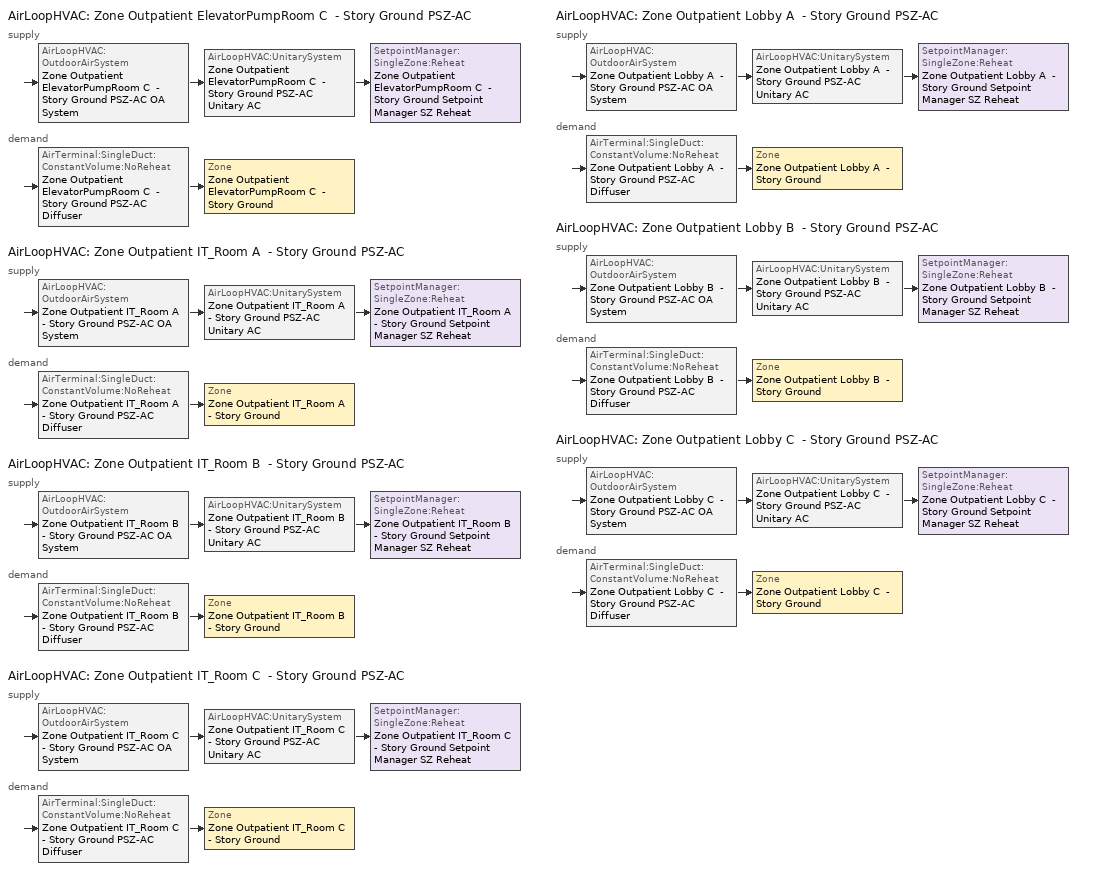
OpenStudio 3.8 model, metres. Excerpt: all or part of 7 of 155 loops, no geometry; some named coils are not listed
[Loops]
AirLoopHVAC 'Zone Outpatient ElevatorPumpRoom C  - Story Ground PSZ-AC'
 supply: AirLoopHVAC:OutdoorAirSystem 'Zone Outpatient ElevatorPumpRoom C  - Story Ground PSZ-AC OA System' > AirLoopHVAC:UnitarySystem 'Zone Outpatient ElevatorPumpRoom C  - Story Ground PSZ-AC Unitary AC' > SetpointManager:SingleZone:Reheat 'Zone Outpatient ElevatorPumpRoom C  - Story Ground Setpoint Manager SZ Reheat'
 demand: AirTerminal:SingleDuct:ConstantVolume:NoReheat 'Zone Outpatient ElevatorPumpRoom C  - Story Ground PSZ-AC Diffuser' > Zone 'Zone Outpatient ElevatorPumpRoom C  - Story Ground'
AirLoopHVAC 'Zone Outpatient IT_Room A  - Story Ground PSZ-AC'
 supply: AirLoopHVAC:OutdoorAirSystem 'Zone Outpatient IT_Room A  - Story Ground PSZ-AC OA System' > AirLoopHVAC:UnitarySystem 'Zone Outpatient IT_Room A  - Story Ground PSZ-AC Unitary AC' > SetpointManager:SingleZone:Reheat 'Zone Outpatient IT_Room A  - Story Ground Setpoint Manager SZ Reheat'
 demand: AirTerminal:SingleDuct:ConstantVolume:NoReheat 'Zone Outpatient IT_Room A  - Story Ground PSZ-AC Diffuser' > Zone 'Zone Outpatient IT_Room A  - Story Ground'
AirLoopHVAC 'Zone Outpatient IT_Room B  - Story Ground PSZ-AC'
 supply: AirLoopHVAC:OutdoorAirSystem 'Zone Outpatient IT_Room B  - Story Ground PSZ-AC OA System' > AirLoopHVAC:UnitarySystem 'Zone Outpatient IT_Room B  - Story Ground PSZ-AC Unitary AC' > SetpointManager:SingleZone:Reheat 'Zone Outpatient IT_Room B  - Story Ground Setpoint Manager SZ Reheat'
 demand: AirTerminal:SingleDuct:ConstantVolume:NoReheat 'Zone Outpatient IT_Room B  - Story Ground PSZ-AC Diffuser' > Zone 'Zone Outpatient IT_Room B  - Story Ground'
AirLoopHVAC 'Zone Outpatient IT_Room C  - Story Ground PSZ-AC'
 supply: AirLoopHVAC:OutdoorAirSystem 'Zone Outpatient IT_Room C  - Story Ground PSZ-AC OA System' > AirLoopHVAC:UnitarySystem 'Zone Outpatient IT_Room C  - Story Ground PSZ-AC Unitary AC' > SetpointManager:SingleZone:Reheat 'Zone Outpatient IT_Room C  - Story Ground Setpoint Manager SZ Reheat'
 demand: AirTerminal:SingleDuct:ConstantVolume:NoReheat 'Zone Outpatient IT_Room C  - Story Ground PSZ-AC Diffuser' > Zone 'Zone Outpatient IT_Room C  - Story Ground'
AirLoopHVAC 'Zone Outpatient Lobby A  - Story Ground PSZ-AC'
 supply: AirLoopHVAC:OutdoorAirSystem 'Zone Outpatient Lobby A  - Story Ground PSZ-AC OA System' > AirLoopHVAC:UnitarySystem 'Zone Outpatient Lobby A  - Story Ground PSZ-AC Unitary AC' > SetpointManager:SingleZone:Reheat 'Zone Outpatient Lobby A  - Story Ground Setpoint Manager SZ Reheat'
 demand: AirTerminal:SingleDuct:ConstantVolume:NoReheat 'Zone Outpatient Lobby A  - Story Ground PSZ-AC Diffuser' > Zone 'Zone Outpatient Lobby A  - Story Ground'
AirLoopHVAC 'Zone Outpatient Lobby B  - Story Ground PSZ-AC'
 supply: AirLoopHVAC:OutdoorAirSystem 'Zone Outpatient Lobby B  - Story Ground PSZ-AC OA System' > AirLoopHVAC:UnitarySystem 'Zone Outpatient Lobby B  - Story Ground PSZ-AC Unitary AC' > SetpointManager:SingleZone:Reheat 'Zone Outpatient Lobby B  - Story Ground Setpoint Manager SZ Reheat'
 demand: AirTerminal:SingleDuct:ConstantVolume:NoReheat 'Zone Outpatient Lobby B  - Story Ground PSZ-AC Diffuser' > Zone 'Zone Outpatient Lobby B  - Story Ground'
AirLoopHVAC 'Zone Outpatient Lobby C  - Story Ground PSZ-AC'
 supply: AirLoopHVAC:OutdoorAirSystem 'Zone Outpatient Lobby C  - Story Ground PSZ-AC OA System' > AirLoopHVAC:UnitarySystem 'Zone Outpatient Lobby C  - Story Ground PSZ-AC Unitary AC' > SetpointManager:SingleZone:Reheat 'Zone Outpatient Lobby C  - Story Ground Setpoint Manager SZ Reheat'
 demand: AirTerminal:SingleDuct:ConstantVolume:NoReheat 'Zone Outpatient Lobby C  - Story Ground PSZ-AC Diffuser' > Zone 'Zone Outpatient Lobby C  - Story Ground'
[Sizing:Zone] Zone Cooling Design Supply Air Temperature Input Method=SupplyAirTemperature; Zone Cooling Design Supply Air Temperature {C}=12.7778; Zone Cooling Design Supply Air Temperature Difference {deltaC}=11.11; Zone Heating Design Supply Air Temperature Input Method=SupplyAirTemperature; Zone Heating Design Supply Air Temperature {C}=50; Zone Heating Design Supply Air Temperature Difference {deltaC}=11.11; Zone Cooling Design Supply Air Humidity Ratio {kg-H2O/kg-air}=0.0085; Zone Heating Design Supply Air Humidity Ratio {kg-H2O/kg-air}=0.008; Cooling Design Air Flow Method=DesignDay; Heating Design Air Flow Method=DesignDay; Account for Dedicated Outdoor Air System=No; Dedicated Outdoor Air System Control Strategy=NeutralSupplyAir; Dedicated Outdoor Air Low Setpoint Temperature for Design {C}=autosize; Dedicated Outdoor Air High Setpoint Temperature for Design {C}=autosize; Zone Load Sizing Method=Sensible Load Only No Latent Load; Zone Latent Cooling Design Supply Air Humidity Ratio Input Method=HumidityRatioDifference; Zone Cooling Design Supply Air Humidity Ratio Difference {kgWater/kgDryAir}=0.005; Zone Latent Heating Design Supply Air Humidity Ratio Input Method=HumidityRatioDifference; Zone Humidification Design Supply Air Humidity Ratio Difference {kgWater/kgDryAir}=0.005
Zone Outpatient Lobby A  - Story Ground; Zone Outpatient Lobby B  - Story Ground; Zone Outpatient Lobby C  - Story Ground; Zone Outpatient ElevatorPumpRoom C  - Story Ground; Zone Outpatient IT_Room A  - Story Ground; Zone Outpatient IT_Room B  - Story Ground; Zone Outpatient IT_Room C  - Story Ground
[Zone equipment]
Zone Outpatient Lobby A  - Story Ground: Zone Outpatient Lobby A  - Story Ground PSZ-AC Diffuser
Zone Outpatient Lobby B  - Story Ground: Zone Outpatient Lobby B  - Story Ground PSZ-AC Diffuser
Zone Outpatient Lobby C  - Story Ground: Zone Outpatient Lobby C  - Story Ground PSZ-AC Diffuser
Zone Outpatient ElevatorPumpRoom C  - Story Ground: Zone Outpatient ElevatorPumpRoom C  - Story Ground PSZ-AC Diffuser
Zone Outpatient IT_Room A  - Story Ground: Zone Outpatient IT_Room A  - Story Ground PSZ-AC Diffuser
Zone Outpatient IT_Room B  - Story Ground: Zone Outpatient IT_Room B  - Story Ground PSZ-AC Diffuser
Zone Outpatient IT_Room C  - Story Ground: Zone Outpatient IT_Room C  - Story Ground PSZ-AC Diffuser
[AirLoopHVAC] Design Return Air Flow Fraction of Supply Air Flow=1
Name | Availability Schedule | Design Supply Air Flow Rate {m3/s}
Zone Outpatient ElevatorPumpRoom C  - Story Ground PSZ-AC | Zone Outpatient ElevatorPumpRoom C  - Story Ground PSZ-AC Occ Sch | 0.00836044
Zone Outpatient IT_Room A  - Story Ground PSZ-AC | Zone Outpatient IT_Room A  - Story Ground PSZ-AC Occ Sch | 0.0133927
Zone Outpatient IT_Room B  - Story Ground PSZ-AC | Zone Outpatient IT_Room B  - Story Ground PSZ-AC Occ Sch | 0.0124117
Zone Outpatient IT_Room C  - Story Ground PSZ-AC | Zone Outpatient IT_Room C  - Story Ground PSZ-AC Occ Sch | 0.0133927
Zone Outpatient Lobby A  - Story Ground PSZ-AC | Zone Outpatient Lobby A  - Story Ground PSZ-AC Occ Sch | 0.119793
Zone Outpatient Lobby B  - Story Ground PSZ-AC | Zone Outpatient Lobby B  - Story Ground PSZ-AC Occ Sch | 0.116674
Zone Outpatient Lobby C  - Story Ground PSZ-AC | Zone Outpatient Lobby C  - Story Ground PSZ-AC Occ Sch | 0.118487
[Sizing:System] Type of Load to Size On=Sensible; Central Heating Maximum System Air Flow Ratio=1; Preheat Design Temperature {C}=7.22222; Preheat Design Humidity Ratio {kg-H2O/kg-Air}=0.008; Precool Design Temperature {C}=12.7778; Precool Design Humidity Ratio {kg-H2O/kg-Air}=0.008; Central Cooling Design Supply Air Temperature {C}=12.7778; Central Heating Design Supply Air Temperature {C}=50; Sizing Option=Coincident; 100% Outdoor Air in Cooling=No; 100% Outdoor Air in Heating=No; Central Cooling Design Supply Air Humidity Ratio {kg-H2O/kg-Air}=0.0085; Central Heating Design Supply Air Humidity Ratio {kg-H2O/kg-Air}=0.008; Cooling Design Air Flow Method=DesignDay; Heating Design Air Flow Method=DesignDay; System Outdoor Air Method=ZoneSum; Zone Maximum Outdoor Air Fraction=1; Cooling Supply Air Flow Rate Per Floor Area {m3/s-m2}=0.00996765; Cooling Fraction of Autosized Cooling Supply Air Flow Rate=1; Cooling Supply Air Flow Rate Per Unit Cooling Capacity {m3/s-W}=3.94755e-05; Heating Supply Air Flow Rate Per Floor Area {m3/s-m2}=0.00996765; Heating Fraction of Autosized Heating Supply Air Flow Rate=1; Heating Fraction of Autosized Cooling Supply Air Flow Rate=1; Heating Supply Air Flow Rate Per Unit Heating Capacity {m3/s-W}=3.15882e-05; Cooling Design Capacity Method=CoolingDesignCapacity; Cooling Design Capacity Per Floor Area {W/m2}=234.7; Fraction of Autosized Cooling Design Capacity=1; Heating Design Capacity Method=HeatingDesignCapacity; Heating Design Capacity Per Floor Area {W/m2}=157; Fraction of Autosized Heating Design Capacity=1; Central Cooling Capacity Control Method=OnOff; Occupant Diversity=1
Name | Design Outdoor Air Flow Rate {m3/s} | Cooling Design Capacity {W} | Heating Design Capacity {W}
Zone Outpatient ElevatorPumpRoom C  - Story Ground PSZ-AC | 0.00836044 | 94.8 | 0
Zone Outpatient IT_Room A  - Story Ground PSZ-AC; Zone Outpatient IT_Room C  - Story Ground PSZ-AC | 0.0133927 | 160.34 | 119.7
Zone Outpatient IT_Room B  - Story Ground PSZ-AC | 0.0124117 | 148.58 | 110.71
Zone Outpatient Lobby A  - Story Ground PSZ-AC | 0.119793 | 1886.36 | 2500.41
Zone Outpatient Lobby B  - Story Ground PSZ-AC | 0.116674 | 2169.7 | 3868.78
Zone Outpatient Lobby C  - Story Ground PSZ-AC | 0.118487 | 1764.35 | 2500.41
[SetpointManager:SingleZone:Reheat] Minimum Supply Air Temperature {C}=12.7778; Maximum Supply Air Temperature {C}=50
Name | Control Zone | Setpoint Node or NodeList
Zone Outpatient ElevatorPumpRoom C  - Story Ground Setpoint Manager SZ Reheat | Zone Outpatient ElevatorPumpRoom C  - Story Ground | Zone Outpatient ElevatorPumpRoom C  - Story Ground PSZ-AC Supply Outlet Node
Zone Outpatient IT_Room A  - Story Ground Setpoint Manager SZ Reheat | Zone Outpatient IT_Room A  - Story Ground | Zone Outpatient IT_Room A  - Story Ground PSZ-AC Supply Outlet Node
Zone Outpatient IT_Room B  - Story Ground Setpoint Manager SZ Reheat | Zone Outpatient IT_Room B  - Story Ground | Zone Outpatient IT_Room B  - Story Ground PSZ-AC Supply Outlet Node
Zone Outpatient IT_Room C  - Story Ground Setpoint Manager SZ Reheat | Zone Outpatient IT_Room C  - Story Ground | Zone Outpatient IT_Room C  - Story Ground PSZ-AC Supply Outlet Node
Zone Outpatient Lobby A  - Story Ground Setpoint Manager SZ Reheat | Zone Outpatient Lobby A  - Story Ground | Zone Outpatient Lobby A  - Story Ground PSZ-AC Supply Outlet Node
Zone Outpatient Lobby B  - Story Ground Setpoint Manager SZ Reheat | Zone Outpatient Lobby B  - Story Ground | Zone Outpatient Lobby B  - Story Ground PSZ-AC Supply Outlet Node
Zone Outpatient Lobby C  - Story Ground Setpoint Manager SZ Reheat | Zone Outpatient Lobby C  - Story Ground | Zone Outpatient Lobby C  - Story Ground PSZ-AC Supply Outlet Node
[Coil:Heating:Electric] Availability Schedule=Always On Discrete; Efficiency=1
Name | Nominal Capacity {W}
Zone Outpatient ElevatorPumpRoom C  - Story Ground PSZ-AC Electric Backup Htg Coil | 503.061
Zone Outpatient IT_Room A  - Story Ground PSZ-AC Electric Backup Htg Coil; Zone Outpatient IT_Room C  - Story Ground PSZ-AC Electric Backup Htg Coil | 825.812
Zone Outpatient IT_Room B  - Story Ground PSZ-AC Electric Backup Htg Coil | 765.283
Zone Outpatient Lobby A  - Story Ground PSZ-AC Electric Backup Htg Coil | 5749.49
Zone Outpatient Lobby B  - Story Ground PSZ-AC Electric Backup Htg Coil | 7665.26
Zone Outpatient Lobby C  - Story Ground PSZ-AC Electric Backup Htg Coil | 5699.63
[Coil:Cooling:DX:SingleSpeed] Availability Schedule=Always On Discrete; Rated COP {W/W}=3.14722; Rated Evaporator Fan Power Per Volume Flow Rate 2017 {W/(m3/s)}=773.3; Rated Evaporator Fan Power Per Volume Flow Rate 2023 {W/(m3/s)}=934.4; Total Cooling Capacity Function of Temperature Curve=DOE Ref DX Clg Coil Cool-Cap-fT; Total Cooling Capacity Function of Flow Fraction Curve=DOE Ref DX Clg Coil Cool-CAP-fFlow; Energy Input Ratio Function of Temperature Curve=DOE Ref DX Clg Coil Cool-EIR-fT; Energy Input Ratio Function of Flow Fraction Curve=DOE Ref DX Clg Coil Cool-EIR-fFlow; Part Load Fraction Correlation Curve=DOE Ref DX Clg Coil Cool-PLF-fPLR; Minimum Outdoor Dry-Bulb Temperature for Compressor Operation {C}=-25; Nominal Time for Condensate Removal to Begin {s}=0; Ratio of Initial Moisture Evaporation Rate and Steady State Latent Capacity=0; Maximum Cycling Rate {cycles/hr}=0; Latent Capacity Time Constant {s}=0; Condenser Type=AirCooled; Evaporative Condenser Effectiveness=0.9; Evaporative Condenser Air Flow Rate {m3/s}=autosize; Evaporative Condenser Pump Rated Power Consumption {W}=autosize; Crankcase Heater Capacity {W}=0; Maximum Outdoor Dry-Bulb Temperature for Crankcase Heater Operation {C}=10; Basin Heater Capacity {W/K}=0; Basin Heater Setpoint Temperature {C}=2
Name | Rated Total Cooling Capacity {W} | Rated Sensible Heat Ratio | Rated Air Flow Rate {m3/s}
Zone Outpatient ElevatorPumpRoom C  - Story Ground PSZ-AC 1spd DX AC Clg Coil 1kBtu/hr 9.7SEER | 138.395 | 0.800655 | 0.00836044
Zone Outpatient IT_Room A  - Story Ground PSZ-AC 1spd DX AC Clg Coil 1kBtu/hr 9.7SEER; Zone Outpatient IT_Room C  - Story Ground PSZ-AC 1spd DX AC Clg Coil 1kBtu/hr 9.7SEER | 221.697 | 0.800655 | 0.0133927
Zone Outpatient IT_Room B  - Story Ground PSZ-AC 1spd DX AC Clg Coil 1kBtu/hr 9.7SEER | 205.458 | 0.800655 | 0.0124117
Zone Outpatient Lobby A  - Story Ground PSZ-AC 1spd DX AC Clg Coil 9kBtu/hr 9.7SEER | 2929.06 | 0.705907 | 0.119793
Zone Outpatient Lobby B  - Story Ground PSZ-AC 1spd DX AC Clg Coil 10kBtu/hr 9.7SEER | 2897.3 | 0.701083 | 0.116674
Zone Outpatient Lobby C  - Story Ground PSZ-AC 1spd DX AC Clg Coil 9kBtu/hr 9.7SEER | 2827.2 | 0.714061 | 0.118487
[Fan:OnOff] Availability Schedule=Always On Discrete; Fan Total Efficiency=0.53625; Pressure Rise {Pa}=622.722; Motor Efficiency=0.825; Motor In Airstream Fraction=1
Name | Maximum Flow Rate {m3/s} | Fan Power Ratio Function of Speed Ratio Curve | Fan Efficiency Ratio Function of Speed Ratio Curve
Zone Outpatient ElevatorPumpRoom C  - Story Ground PSZ-AC Fan | 0.00836044 | Fan On Off Power Curve 26 | Fan On Off Efficiency Curve 26
Zone Outpatient IT_Room A  - Story Ground PSZ-AC Fan | 0.0133927 | Fan On Off Power Curve 27 | Fan On Off Efficiency Curve 27
Zone Outpatient IT_Room B  - Story Ground PSZ-AC Fan | 0.0124117 | Fan On Off Power Curve 28 | Fan On Off Efficiency Curve 28
Zone Outpatient IT_Room C  - Story Ground PSZ-AC Fan | 0.0133927 | Fan On Off Power Curve 29 | Fan On Off Efficiency Curve 29
Zone Outpatient Lobby A  - Story Ground PSZ-AC Fan | 0.119793 | Fan On Off Power Curve 30 | Fan On Off Efficiency Curve 30
Zone Outpatient Lobby B  - Story Ground PSZ-AC Fan | 0.116674 | Fan On Off Power Curve 31 | Fan On Off Efficiency Curve 31
Zone Outpatient Lobby C  - Story Ground PSZ-AC Fan | 0.118487 | Fan On Off Power Curve 32 | Fan On Off Efficiency Curve 32
[AirLoopHVAC:UnitarySystem] Control Type=Load; Dehumidification Control Type=None; Availability Schedule=Always On Discrete; Fan Placement=DrawThrough; DX Heating Coil Sizing Ratio=1; Use DOAS DX Cooling Coil=No; DOAS DX Cooling Coil Leaving Minimum Air Temperature {C}=2; Latent Load Control=SensibleOnlyLoadControl; Supply Air Flow Rate Method During Cooling Operation=SupplyAirFlowRate; Supply Air Flow Rate Method During Heating Operation=SupplyAirFlowRate; Supply Air Flow Rate Method When No Cooling or Heating is Required=None; No Load Supply Air Flow Rate Control Set To Low Speed=Yes; Maximum Supply Air Temperature {C}=50; Maximum Outdoor Dry-Bulb Temperature for Supplemental Heater Operation {C}=21; Ancilliary On-Cycle Electric Power {W}=0; Ancilliary Off-Cycle Electric Power {W}=0
Name | Controlling Zone or Thermostat Location | Supply Fan | Supply Air Fan Operating Mode Schedule | Heating Coil | Cooling Coil | Supplemental Heating Coil | Supply Air Flow Rate During Cooling Operation {m3/s} | Supply Air Flow Rate During Heating Operation {m3/s}
Zone Outpatient ElevatorPumpRoom C  - Story Ground PSZ-AC Unitary AC | Zone Outpatient ElevatorPumpRoom C  - Story Ground | Zone Outpatient ElevatorPumpRoom C  - Story Ground PSZ-AC Fan | Zone Outpatient ElevatorPumpRoom C  - Story Ground PSZ-AC_night_fancycle_schedule | Zone Outpatient ElevatorPumpRoom C  - Story Ground PSZ-AC Water Htg Coil | Zone Outpatient ElevatorPumpRoom C  - Story Ground PSZ-AC 1spd DX AC Clg Coil 1kBtu/hr 9.7SEER | Zone Outpatient ElevatorPumpRoom C  - Story Ground PSZ-AC Electric Backup Htg Coil | 0.00836044 | 0.00836044
Zone Outpatient IT_Room A  - Story Ground PSZ-AC Unitary AC | Zone Outpatient IT_Room A  - Story Ground | Zone Outpatient IT_Room A  - Story Ground PSZ-AC Fan | Zone Outpatient IT_Room A  - Story Ground PSZ-AC_night_fancycle_schedule | Zone Outpatient IT_Room A  - Story Ground PSZ-AC Water Htg Coil | Zone Outpatient IT_Room A  - Story Ground PSZ-AC 1spd DX AC Clg Coil 1kBtu/hr 9.7SEER | Zone Outpatient IT_Room A  - Story Ground PSZ-AC Electric Backup Htg Coil | 0.0133927 | 0.0133927
Zone Outpatient IT_Room B  - Story Ground PSZ-AC Unitary AC | Zone Outpatient IT_Room B  - Story Ground | Zone Outpatient IT_Room B  - Story Ground PSZ-AC Fan | Zone Outpatient IT_Room B  - Story Ground PSZ-AC_night_fancycle_schedule | Zone Outpatient IT_Room B  - Story Ground PSZ-AC Water Htg Coil | Zone Outpatient IT_Room B  - Story Ground PSZ-AC 1spd DX AC Clg Coil 1kBtu/hr 9.7SEER | Zone Outpatient IT_Room B  - Story Ground PSZ-AC Electric Backup Htg Coil | 0.0124117 | 0.0124117
Zone Outpatient IT_Room C  - Story Ground PSZ-AC Unitary AC | Zone Outpatient IT_Room C  - Story Ground | Zone Outpatient IT_Room C  - Story Ground PSZ-AC Fan | Zone Outpatient IT_Room C  - Story Ground PSZ-AC_night_fancycle_schedule | Zone Outpatient IT_Room C  - Story Ground PSZ-AC Water Htg Coil | Zone Outpatient IT_Room C  - Story Ground PSZ-AC 1spd DX AC Clg Coil 1kBtu/hr 9.7SEER | Zone Outpatient IT_Room C  - Story Ground PSZ-AC Electric Backup Htg Coil | 0.0133927 | 0.0133927
Zone Outpatient Lobby A  - Story Ground PSZ-AC Unitary AC | Zone Outpatient Lobby A  - Story Ground | Zone Outpatient Lobby A  - Story Ground PSZ-AC Fan | Zone Outpatient Lobby A  - Story Ground PSZ-AC_night_fancycle_schedule | Zone Outpatient Lobby A  - Story Ground PSZ-AC Water Htg Coil | Zone Outpatient Lobby A  - Story Ground PSZ-AC 1spd DX AC Clg Coil 9kBtu/hr 9.7SEER | Zone Outpatient Lobby A  - Story Ground PSZ-AC Electric Backup Htg Coil | 0.119793 | 0.119793
Zone Outpatient Lobby B  - Story Ground PSZ-AC Unitary AC | Zone Outpatient Lobby B  - Story Ground | Zone Outpatient Lobby B  - Story Ground PSZ-AC Fan | Zone Outpatient Lobby B  - Story Ground PSZ-AC_night_fancycle_schedule | Zone Outpatient Lobby B  - Story Ground PSZ-AC Water Htg Coil | Zone Outpatient Lobby B  - Story Ground PSZ-AC 1spd DX AC Clg Coil 10kBtu/hr 9.7SEER | Zone Outpatient Lobby B  - Story Ground PSZ-AC Electric Backup Htg Coil | 0.116674 | 0.116674
Zone Outpatient Lobby C  - Story Ground PSZ-AC Unitary AC | Zone Outpatient Lobby C  - Story Ground | Zone Outpatient Lobby C  - Story Ground PSZ-AC Fan | Zone Outpatient Lobby C  - Story Ground PSZ-AC_night_fancycle_schedule | Zone Outpatient Lobby C  - Story Ground PSZ-AC Water Htg Coil | Zone Outpatient Lobby C  - Story Ground PSZ-AC 1spd DX AC Clg Coil 9kBtu/hr 9.7SEER | Zone Outpatient Lobby C  - Story Ground PSZ-AC Electric Backup Htg Coil | 0.118487 | 0.118487
[Controller:OutdoorAir] Economizer Control Type=NoEconomizer; Economizer Control Action Type=ModulateFlow; Economizer Maximum Limit Dry-Bulb Temperature {C}=28; Economizer Maximum Limit Enthalpy {J/kg}=64000; Lockout Type=LockoutWithCompressor; Minimum Limit Type=FixedMinimum; High Humidity Control=No; Heat Recovery Bypass Control Type=BypassWhenWithinEconomizerLimits; Economizer Operation Staging=InterlockedWithMechanicalCooling
Name | Minimum Outdoor Air Flow Rate {m3/s} | Maximum Outdoor Air Flow Rate {m3/s} | Minimum Outdoor Air Schedule | Controller Mechanical Ventilation
Zone Outpatient ElevatorPumpRoom C  - Story Ground PSZ-AC OA System Controller | 0 | 0.00836044 | Zone Outpatient ElevatorPumpRoom C  - Story Ground PSZ-AC_night_novent_schedule | Controller Mechanical Ventilation 27
Zone Outpatient IT_Room A  - Story Ground PSZ-AC OA System Controller | 0.00165782 | 0.0133927 | Zone Outpatient IT_Room A  - Story Ground PSZ-AC_night_novent_schedule | Controller Mechanical Ventilation 28
Zone Outpatient IT_Room B  - Story Ground PSZ-AC OA System Controller | 0.00153322 | 0.0124117 | Zone Outpatient IT_Room B  - Story Ground PSZ-AC_night_novent_schedule | Controller Mechanical Ventilation 29
Zone Outpatient IT_Room C  - Story Ground PSZ-AC OA System Controller | 0.00165782 | 0.0133927 | Zone Outpatient IT_Room C  - Story Ground PSZ-AC_night_novent_schedule | Controller Mechanical Ventilation 30
Zone Outpatient Lobby A  - Story Ground PSZ-AC OA System Controller | 0.0346289 | 0.119793 | Zone Outpatient Lobby A  - Story Ground PSZ-AC_night_novent_schedule | Controller Mechanical Ventilation 31
Zone Outpatient Lobby B  - Story Ground PSZ-AC OA System Controller | 0.0535798 | 0.116674 | Zone Outpatient Lobby B  - Story Ground PSZ-AC_night_novent_schedule | Controller Mechanical Ventilation 32
Zone Outpatient Lobby C  - Story Ground PSZ-AC OA System Controller | 0.0346289 | 0.118487 | Zone Outpatient Lobby C  - Story Ground PSZ-AC_night_novent_schedule | Controller Mechanical Ventilation 33
[Controller:MechanicalVentilation] Availability Schedule=Always On Discrete
Controller Mechanical Ventilation 27; Controller Mechanical Ventilation 28; Controller Mechanical Ventilation 29; Controller Mechanical Ventilation 30; Controller Mechanical Ventilation 31; Controller Mechanical Ventilation 32; Controller Mechanical Ventilation 33
[AirLoopHVAC:OutdoorAirSystem]
Name | Controller
Zone Outpatient ElevatorPumpRoom C  - Story Ground PSZ-AC OA System | Zone Outpatient ElevatorPumpRoom C  - Story Ground PSZ-AC OA System Controller
Zone Outpatient IT_Room A  - Story Ground PSZ-AC OA System | Zone Outpatient IT_Room A  - Story Ground PSZ-AC OA System Controller
Zone Outpatient IT_Room B  - Story Ground PSZ-AC OA System | Zone Outpatient IT_Room B  - Story Ground PSZ-AC OA System Controller
Zone Outpatient IT_Room C  - Story Ground PSZ-AC OA System | Zone Outpatient IT_Room C  - Story Ground PSZ-AC OA System Controller
Zone Outpatient Lobby A  - Story Ground PSZ-AC OA System | Zone Outpatient Lobby A  - Story Ground PSZ-AC OA System Controller
Zone Outpatient Lobby B  - Story Ground PSZ-AC OA System | Zone Outpatient Lobby B  - Story Ground PSZ-AC OA System Controller
Zone Outpatient Lobby C  - Story Ground PSZ-AC OA System | Zone Outpatient Lobby C  - Story Ground PSZ-AC OA System Controller
[AirTerminal:SingleDuct:ConstantVolume:NoReheat] Availability Schedule=Always On Discrete
Name | Maximum Air Flow Rate {m3/s}
Zone Outpatient ElevatorPumpRoom C  - Story Ground PSZ-AC Diffuser | 0.00836044
Zone Outpatient IT_Room A  - Story Ground PSZ-AC Diffuser; Zone Outpatient IT_Room C  - Story Ground PSZ-AC Diffuser | 0.0133927
Zone Outpatient IT_Room B  - Story Ground PSZ-AC Diffuser | 0.0124117
Zone Outpatient Lobby A  - Story Ground PSZ-AC Diffuser | 0.119793
Zone Outpatient Lobby B  - Story Ground PSZ-AC Diffuser | 0.116674
Zone Outpatient Lobby C  - Story Ground PSZ-AC Diffuser | 0.118487
[Schedule:Ruleset]
Name | Default Day Schedule | Summer Design Day Schedule | Winter Design Day Schedule
Zone Outpatient ElevatorPumpRoom C  - Story Ground PSZ-AC Occ Sch | Zone Outpatient ElevatorPumpRoom C  - Story Ground PSZ-AC Occ Sch Default | Zone Outpatient ElevatorPumpRoom C  - Story Ground PSZ-AC Occ Sch Summer Design Day | Zone Outpatient ElevatorPumpRoom C  - Story Ground PSZ-AC Occ Sch Winter Design Day
Zone Outpatient IT_Room A  - Story Ground PSZ-AC Occ Sch | Zone Outpatient IT_Room A  - Story Ground PSZ-AC Occ Sch Default | Zone Outpatient IT_Room A  - Story Ground PSZ-AC Occ Sch Summer Design Day | Zone Outpatient IT_Room A  - Story Ground PSZ-AC Occ Sch Winter Design Day
Zone Outpatient IT_Room B  - Story Ground PSZ-AC Occ Sch | Zone Outpatient IT_Room B  - Story Ground PSZ-AC Occ Sch Default | Zone Outpatient IT_Room B  - Story Ground PSZ-AC Occ Sch Summer Design Day | Zone Outpatient IT_Room B  - Story Ground PSZ-AC Occ Sch Winter Design Day
Zone Outpatient IT_Room C  - Story Ground PSZ-AC Occ Sch | Zone Outpatient IT_Room C  - Story Ground PSZ-AC Occ Sch Default | Zone Outpatient IT_Room C  - Story Ground PSZ-AC Occ Sch Summer Design Day | Zone Outpatient IT_Room C  - Story Ground PSZ-AC Occ Sch Winter Design Day
Zone Outpatient Lobby A  - Story Ground PSZ-AC Occ Sch | Zone Outpatient Lobby A  - Story Ground PSZ-AC Occ Sch Default | Zone Outpatient Lobby A  - Story Ground PSZ-AC Occ Sch Summer Design Day | Zone Outpatient Lobby A  - Story Ground PSZ-AC Occ Sch Winter Design Day
Zone Outpatient Lobby B  - Story Ground PSZ-AC Occ Sch | Zone Outpatient Lobby B  - Story Ground PSZ-AC Occ Sch Default | Zone Outpatient Lobby B  - Story Ground PSZ-AC Occ Sch Summer Design Day | Zone Outpatient Lobby B  - Story Ground PSZ-AC Occ Sch Winter Design Day
Zone Outpatient Lobby C  - Story Ground PSZ-AC Occ Sch | Zone Outpatient Lobby C  - Story Ground PSZ-AC Occ Sch Default | Zone Outpatient Lobby C  - Story Ground PSZ-AC Occ Sch Summer Design Day | Zone Outpatient Lobby C  - Story Ground PSZ-AC Occ Sch Winter Design Day
Zone Outpatient ElevatorPumpRoom C  - Story Ground PSZ-AC_night_novent_schedule | Zone Outpatient ElevatorPumpRoom C  - Story Ground PSZ-AC Occ Sch Default 2 | Zone Outpatient ElevatorPumpRoom C  - Story Ground PSZ-AC Occ Sch Summer Design Day 2 | Zone Outpatient ElevatorPumpRoom C  - Story Ground PSZ-AC Occ Sch Winter Design Day 2
Zone Outpatient ElevatorPumpRoom C  - Story Ground PSZ-AC_night_fancycle_schedule | Zone Outpatient ElevatorPumpRoom C  - Story Ground PSZ-AC Occ Sch Default 3 | Zone Outpatient ElevatorPumpRoom C  - Story Ground PSZ-AC Occ Sch Summer Design Day 3 | Zone Outpatient ElevatorPumpRoom C  - Story Ground PSZ-AC Occ Sch Winter Design Day 3
Zone Outpatient IT_Room A  - Story Ground PSZ-AC_night_novent_schedule | Zone Outpatient IT_Room A  - Story Ground PSZ-AC Occ Sch Default 2 | Zone Outpatient IT_Room A  - Story Ground PSZ-AC Occ Sch Summer Design Day 2 | Zone Outpatient IT_Room A  - Story Ground PSZ-AC Occ Sch Winter Design Day 2
Zone Outpatient IT_Room A  - Story Ground PSZ-AC_night_fancycle_schedule | Zone Outpatient IT_Room A  - Story Ground PSZ-AC Occ Sch Default 3 | Zone Outpatient IT_Room A  - Story Ground PSZ-AC Occ Sch Summer Design Day 3 | Zone Outpatient IT_Room A  - Story Ground PSZ-AC Occ Sch Winter Design Day 3
Zone Outpatient IT_Room B  - Story Ground PSZ-AC_night_novent_schedule | Zone Outpatient IT_Room B  - Story Ground PSZ-AC Occ Sch Default 2 | Zone Outpatient IT_Room B  - Story Ground PSZ-AC Occ Sch Summer Design Day 2 | Zone Outpatient IT_Room B  - Story Ground PSZ-AC Occ Sch Winter Design Day 2
Zone Outpatient IT_Room B  - Story Ground PSZ-AC_night_fancycle_schedule | Zone Outpatient IT_Room B  - Story Ground PSZ-AC Occ Sch Default 3 | Zone Outpatient IT_Room B  - Story Ground PSZ-AC Occ Sch Summer Design Day 3 | Zone Outpatient IT_Room B  - Story Ground PSZ-AC Occ Sch Winter Design Day 3
Zone Outpatient IT_Room C  - Story Ground PSZ-AC_night_novent_schedule | Zone Outpatient IT_Room C  - Story Ground PSZ-AC Occ Sch Default 2 | Zone Outpatient IT_Room C  - Story Ground PSZ-AC Occ Sch Summer Design Day 2 | Zone Outpatient IT_Room C  - Story Ground PSZ-AC Occ Sch Winter Design Day 2
Zone Outpatient IT_Room C  - Story Ground PSZ-AC_night_fancycle_schedule | Zone Outpatient IT_Room C  - Story Ground PSZ-AC Occ Sch Default 3 | Zone Outpatient IT_Room C  - Story Ground PSZ-AC Occ Sch Summer Design Day 3 | Zone Outpatient IT_Room C  - Story Ground PSZ-AC Occ Sch Winter Design Day 3
Zone Outpatient Lobby A  - Story Ground PSZ-AC_night_novent_schedule | Zone Outpatient Lobby A  - Story Ground PSZ-AC Occ Sch Default 2 | Zone Outpatient Lobby A  - Story Ground PSZ-AC Occ Sch Summer Design Day 2 | Zone Outpatient Lobby A  - Story Ground PSZ-AC Occ Sch Winter Design Day 2
Zone Outpatient Lobby A  - Story Ground PSZ-AC_night_fancycle_schedule | Zone Outpatient Lobby A  - Story Ground PSZ-AC Occ Sch Default 3 | Zone Outpatient Lobby A  - Story Ground PSZ-AC Occ Sch Summer Design Day 3 | Zone Outpatient Lobby A  - Story Ground PSZ-AC Occ Sch Winter Design Day 3
Zone Outpatient Lobby B  - Story Ground PSZ-AC_night_novent_schedule | Zone Outpatient Lobby B  - Story Ground PSZ-AC Occ Sch Default 2 | Zone Outpatient Lobby B  - Story Ground PSZ-AC Occ Sch Summer Design Day 2 | Zone Outpatient Lobby B  - Story Ground PSZ-AC Occ Sch Winter Design Day 2
Zone Outpatient Lobby B  - Story Ground PSZ-AC_night_fancycle_schedule | Zone Outpatient Lobby B  - Story Ground PSZ-AC Occ Sch Default 3 | Zone Outpatient Lobby B  - Story Ground PSZ-AC Occ Sch Summer Design Day 3 | Zone Outpatient Lobby B  - Story Ground PSZ-AC Occ Sch Winter Design Day 3
Zone Outpatient Lobby C  - Story Ground PSZ-AC_night_novent_schedule | Zone Outpatient Lobby C  - Story Ground PSZ-AC Occ Sch Default 2 | Zone Outpatient Lobby C  - Story Ground PSZ-AC Occ Sch Summer Design Day 2 | Zone Outpatient Lobby C  - Story Ground PSZ-AC Occ Sch Winter Design Day 2
Zone Outpatient Lobby C  - Story Ground PSZ-AC_night_fancycle_schedule | Zone Outpatient Lobby C  - Story Ground PSZ-AC Occ Sch Default 3 | Zone Outpatient Lobby C  - Story Ground PSZ-AC Occ Sch Summer Design Day 3 | Zone Outpatient Lobby C  - Story Ground PSZ-AC Occ Sch Winter Design Day 3
[Schedule:Day]
Zone Outpatient ElevatorPumpRoom C  - Story Ground PSZ-AC Occ Sch Default; Zone Outpatient IT_Room A  - Story Ground PSZ-AC Occ Sch Sunday; Zone Outpatient IT_Room B  - Story Ground PSZ-AC Occ Sch Sunday; Zone Outpatient IT_Room C  - Story Ground PSZ-AC Occ Sch Sunday; Zone Outpatient Lobby A  - Story Ground PSZ-AC Occ Sch Sunday; Zone Outpatient Lobby B  - Story Ground PSZ-AC Occ Sch Sunday; Zone Outpatient Lobby C  - Story Ground PSZ-AC Occ Sch Sunday; Zone Outpatient ElevatorPumpRoom C  - Story Ground PSZ-AC Occ Sch Default 2; Zone Outpatient ElevatorPumpRoom C  - Story Ground PSZ-AC Occ Sch Default 3; Zone Outpatient IT_Room A  - Story Ground PSZ-AC Occ Sch Sunday 2; Zone Outpatient IT_Room A  - Story Ground PSZ-AC Occ Sch Sunday 3; Zone Outpatient IT_Room B  - Story Ground PSZ-AC Occ Sch Sunday 2; Zone Outpatient IT_Room B  - Story Ground PSZ-AC Occ Sch Sunday 3; Zone Outpatient IT_Room C  - Story Ground PSZ-AC Occ Sch Sunday 2; Zone Outpatient IT_Room C  - Story Ground PSZ-AC Occ Sch Sunday 3; Zone Outpatient Lobby A  - Story Ground PSZ-AC Occ Sch Sunday 2; Zone Outpatient Lobby A  - Story Ground PSZ-AC Occ Sch Sunday 3; Zone Outpatient Lobby B  - Story Ground PSZ-AC Occ Sch Sunday 2; Zone Outpatient Lobby B  - Story Ground PSZ-AC Occ Sch Sunday 3; Zone Outpatient Lobby C  - Story Ground PSZ-AC Occ Sch Sunday 2; Zone Outpatient Lobby C  - Story Ground PSZ-AC Occ Sch Sunday 3: 24, 0, 0
Zone Outpatient ElevatorPumpRoom C  - Story Ground PSZ-AC Occ Sch Winter Design Day; Zone Outpatient ElevatorPumpRoom C  - Story Ground PSZ-AC Occ Sch Summer Design Day; Zone Outpatient IT_Room A  - Story Ground PSZ-AC Occ Sch Winter Design Day; Zone Outpatient IT_Room A  - Story Ground PSZ-AC Occ Sch Summer Design Day; Zone Outpatient IT_Room B  - Story Ground PSZ-AC Occ Sch Winter Design Day; Zone Outpatient IT_Room B  - Story Ground PSZ-AC Occ Sch Summer Design Day; Zone Outpatient IT_Room C  - Story Ground PSZ-AC Occ Sch Winter Design Day; Zone Outpatient IT_Room C  - Story Ground PSZ-AC Occ Sch Summer Design Day; Zone Outpatient Lobby A  - Story Ground PSZ-AC Occ Sch Winter Design Day; Zone Outpatient Lobby A  - Story Ground PSZ-AC Occ Sch Summer Design Day; Zone Outpatient Lobby B  - Story Ground PSZ-AC Occ Sch Winter Design Day; Zone Outpatient Lobby B  - Story Ground PSZ-AC Occ Sch Summer Design Day; Zone Outpatient Lobby C  - Story Ground PSZ-AC Occ Sch Winter Design Day; Zone Outpatient Lobby C  - Story Ground PSZ-AC Occ Sch Summer Design Day; Zone Outpatient ElevatorPumpRoom C  - Story Ground PSZ-AC Occ Sch Summer Design Day 2; Zone Outpatient ElevatorPumpRoom C  - Story Ground PSZ-AC Occ Sch Winter Design Day 2; Zone Outpatient ElevatorPumpRoom C  - Story Ground PSZ-AC Occ Sch Summer Design Day 3; Zone Outpatient ElevatorPumpRoom C  - Story Ground PSZ-AC Occ Sch Winter Design Day 3; Zone Outpatient IT_Room A  - Story Ground PSZ-AC Occ Sch Summer Design Day 2; Zone Outpatient IT_Room A  - Story Ground PSZ-AC Occ Sch Winter Design Day 2; Zone Outpatient IT_Room A  - Story Ground PSZ-AC Occ Sch Summer Design Day 3; Zone Outpatient IT_Room A  - Story Ground PSZ-AC Occ Sch Winter Design Day 3; Zone Outpatient IT_Room B  - Story Ground PSZ-AC Occ Sch Summer Design Day 2; Zone Outpatient IT_Room B  - Story Ground PSZ-AC Occ Sch Winter Design Day 2; Zone Outpatient IT_Room B  - Story Ground PSZ-AC Occ Sch Summer Design Day 3; Zone Outpatient IT_Room B  - Story Ground PSZ-AC Occ Sch Winter Design Day 3; Zone Outpatient IT_Room C  - Story Ground PSZ-AC Occ Sch Summer Design Day 2; Zone Outpatient IT_Room C  - Story Ground PSZ-AC Occ Sch Winter Design Day 2; Zone Outpatient IT_Room C  - Story Ground PSZ-AC Occ Sch Summer Design Day 3; Zone Outpatient IT_Room C  - Story Ground PSZ-AC Occ Sch Winter Design Day 3; Zone Outpatient Lobby A  - Story Ground PSZ-AC Occ Sch Summer Design Day 2; Zone Outpatient Lobby A  - Story Ground PSZ-AC Occ Sch Winter Design Day 2; Zone Outpatient Lobby A  - Story Ground PSZ-AC Occ Sch Summer Design Day 3; Zone Outpatient Lobby A  - Story Ground PSZ-AC Occ Sch Winter Design Day 3; Zone Outpatient Lobby B  - Story Ground PSZ-AC Occ Sch Summer Design Day 2; Zone Outpatient Lobby B  - Story Ground PSZ-AC Occ Sch Winter Design Day 2; Zone Outpatient Lobby B  - Story Ground PSZ-AC Occ Sch Summer Design Day 3; Zone Outpatient Lobby B  - Story Ground PSZ-AC Occ Sch Winter Design Day 3; Zone Outpatient Lobby C  - Story Ground PSZ-AC Occ Sch Summer Design Day 2; Zone Outpatient Lobby C  - Story Ground PSZ-AC Occ Sch Winter Design Day 2; Zone Outpatient Lobby C  - Story Ground PSZ-AC Occ Sch Summer Design Day 3; Zone Outpatient Lobby C  - Story Ground PSZ-AC Occ Sch Winter Design Day 3: 24, 0, 1
Zone Outpatient IT_Room A  - Story Ground PSZ-AC Occ Sch Default; Zone Outpatient IT_Room B  - Story Ground PSZ-AC Occ Sch Default; Zone Outpatient IT_Room C  - Story Ground PSZ-AC Occ Sch Default; Zone Outpatient Lobby A  - Story Ground PSZ-AC Occ Sch Default; Zone Outpatient Lobby B  - Story Ground PSZ-AC Occ Sch Default; Zone Outpatient Lobby C  - Story Ground PSZ-AC Occ Sch Default; Zone Outpatient IT_Room A  - Story Ground PSZ-AC Occ Sch Default 2; Zone Outpatient IT_Room A  - Story Ground PSZ-AC Occ Sch Default 3; Zone Outpatient IT_Room B  - Story Ground PSZ-AC Occ Sch Default 2; Zone Outpatient IT_Room B  - Story Ground PSZ-AC Occ Sch Default 3; Zone Outpatient IT_Room C  - Story Ground PSZ-AC Occ Sch Default 2; Zone Outpatient IT_Room C  - Story Ground PSZ-AC Occ Sch Default 3; Zone Outpatient Lobby A  - Story Ground PSZ-AC Occ Sch Default 2; Zone Outpatient Lobby A  - Story Ground PSZ-AC Occ Sch Default 3; Zone Outpatient Lobby B  - Story Ground PSZ-AC Occ Sch Default 2; Zone Outpatient Lobby B  - Story Ground PSZ-AC Occ Sch Default 3; Zone Outpatient Lobby C  - Story Ground PSZ-AC Occ Sch Default 2; Zone Outpatient Lobby C  - Story Ground PSZ-AC Occ Sch Default 3: 9, 15, 0, 18, 30, 1, 24, 0, 0
Zone Outpatient IT_Room A  - Story Ground PSZ-AC Occ Sch Saturday; Zone Outpatient IT_Room B  - Story Ground PSZ-AC Occ Sch Saturday; Zone Outpatient IT_Room C  - Story Ground PSZ-AC Occ Sch Saturday; Zone Outpatient Lobby A  - Story Ground PSZ-AC Occ Sch Saturday; Zone Outpatient Lobby B  - Story Ground PSZ-AC Occ Sch Saturday; Zone Outpatient Lobby C  - Story Ground PSZ-AC Occ Sch Saturday; Zone Outpatient IT_Room A  - Story Ground PSZ-AC Occ Sch Saturday 2; Zone Outpatient IT_Room A  - Story Ground PSZ-AC Occ Sch Saturday 3; Zone Outpatient IT_Room B  - Story Ground PSZ-AC Occ Sch Saturday 2; Zone Outpatient IT_Room B  - Story Ground PSZ-AC Occ Sch Saturday 3; Zone Outpatient IT_Room C  - Story Ground PSZ-AC Occ Sch Saturday 2; Zone Outpatient IT_Room C  - Story Ground PSZ-AC Occ Sch Saturday 3; Zone Outpatient Lobby A  - Story Ground PSZ-AC Occ Sch Saturday 2; Zone Outpatient Lobby A  - Story Ground PSZ-AC Occ Sch Saturday 3; Zone Outpatient Lobby B  - Story Ground PSZ-AC Occ Sch Saturday 2; Zone Outpatient Lobby B  - Story Ground PSZ-AC Occ Sch Saturday 3; Zone Outpatient Lobby C  - Story Ground PSZ-AC Occ Sch Saturday 2; Zone Outpatient Lobby C  - Story Ground PSZ-AC Occ Sch Saturday 3: 10, 30, 0, 18, 45, 1, 24, 0, 0
[Schedule:Rule] Date Specification Type=DateRange; Start Month=1; Start Day=1; End Month=12; End Day=31
Name | Schedule Ruleset | Rule Order | Day Schedule | Apply Saturday | Apply Sunday
Zone Outpatient IT_Room A  - Story Ground PSZ-AC Occ Sch Saturday Rule | Zone Outpatient IT_Room A  - Story Ground PSZ-AC Occ Sch | 1 | Zone Outpatient IT_Room A  - Story Ground PSZ-AC Occ Sch Saturday | Yes
Zone Outpatient IT_Room A  - Story Ground PSZ-AC Occ Sch Sunday Rule | Zone Outpatient IT_Room A  - Story Ground PSZ-AC Occ Sch | 0 | Zone Outpatient IT_Room A  - Story Ground PSZ-AC Occ Sch Sunday |  | Yes
Zone Outpatient IT_Room B  - Story Ground PSZ-AC Occ Sch Saturday Rule | Zone Outpatient IT_Room B  - Story Ground PSZ-AC Occ Sch | 1 | Zone Outpatient IT_Room B  - Story Ground PSZ-AC Occ Sch Saturday | Yes
Zone Outpatient IT_Room B  - Story Ground PSZ-AC Occ Sch Sunday Rule | Zone Outpatient IT_Room B  - Story Ground PSZ-AC Occ Sch | 0 | Zone Outpatient IT_Room B  - Story Ground PSZ-AC Occ Sch Sunday |  | Yes
Zone Outpatient IT_Room C  - Story Ground PSZ-AC Occ Sch Saturday Rule | Zone Outpatient IT_Room C  - Story Ground PSZ-AC Occ Sch | 1 | Zone Outpatient IT_Room C  - Story Ground PSZ-AC Occ Sch Saturday | Yes
Zone Outpatient IT_Room C  - Story Ground PSZ-AC Occ Sch Sunday Rule | Zone Outpatient IT_Room C  - Story Ground PSZ-AC Occ Sch | 0 | Zone Outpatient IT_Room C  - Story Ground PSZ-AC Occ Sch Sunday |  | Yes
Zone Outpatient Lobby A  - Story Ground PSZ-AC Occ Sch Saturday Rule | Zone Outpatient Lobby A  - Story Ground PSZ-AC Occ Sch | 1 | Zone Outpatient Lobby A  - Story Ground PSZ-AC Occ Sch Saturday | Yes
Zone Outpatient Lobby A  - Story Ground PSZ-AC Occ Sch Sunday Rule | Zone Outpatient Lobby A  - Story Ground PSZ-AC Occ Sch | 0 | Zone Outpatient Lobby A  - Story Ground PSZ-AC Occ Sch Sunday |  | Yes
Zone Outpatient Lobby B  - Story Ground PSZ-AC Occ Sch Saturday Rule | Zone Outpatient Lobby B  - Story Ground PSZ-AC Occ Sch | 1 | Zone Outpatient Lobby B  - Story Ground PSZ-AC Occ Sch Saturday | Yes
Zone Outpatient Lobby B  - Story Ground PSZ-AC Occ Sch Sunday Rule | Zone Outpatient Lobby B  - Story Ground PSZ-AC Occ Sch | 0 | Zone Outpatient Lobby B  - Story Ground PSZ-AC Occ Sch Sunday |  | Yes
Zone Outpatient Lobby C  - Story Ground PSZ-AC Occ Sch Saturday Rule | Zone Outpatient Lobby C  - Story Ground PSZ-AC Occ Sch | 1 | Zone Outpatient Lobby C  - Story Ground PSZ-AC Occ Sch Saturday | Yes
Zone Outpatient Lobby C  - Story Ground PSZ-AC Occ Sch Sunday Rule | Zone Outpatient Lobby C  - Story Ground PSZ-AC Occ Sch | 0 | Zone Outpatient Lobby C  - Story Ground PSZ-AC Occ Sch Sunday |  | Yes
Zone Outpatient IT_Room A  - Story Ground PSZ-AC Occ Sch Sunday Rule 2 | Zone Outpatient IT_Room A  - Story Ground PSZ-AC_night_novent_schedule | 0 | Zone Outpatient IT_Room A  - Story Ground PSZ-AC Occ Sch Sunday 2 |  | Yes
Zone Outpatient IT_Room A  - Story Ground PSZ-AC Occ Sch Saturday Rule 2 | Zone Outpatient IT_Room A  - Story Ground PSZ-AC_night_novent_schedule | 1 | Zone Outpatient IT_Room A  - Story Ground PSZ-AC Occ Sch Saturday 2 | Yes
Zone Outpatient IT_Room A  - Story Ground PSZ-AC Occ Sch Sunday Rule 3 | Zone Outpatient IT_Room A  - Story Ground PSZ-AC_night_fancycle_schedule | 0 | Zone Outpatient IT_Room A  - Story Ground PSZ-AC Occ Sch Sunday 3 |  | Yes
Zone Outpatient IT_Room A  - Story Ground PSZ-AC Occ Sch Saturday Rule 3 | Zone Outpatient IT_Room A  - Story Ground PSZ-AC_night_fancycle_schedule | 1 | Zone Outpatient IT_Room A  - Story Ground PSZ-AC Occ Sch Saturday 3 | Yes
Zone Outpatient IT_Room B  - Story Ground PSZ-AC Occ Sch Sunday Rule 2 | Zone Outpatient IT_Room B  - Story Ground PSZ-AC_night_novent_schedule | 0 | Zone Outpatient IT_Room B  - Story Ground PSZ-AC Occ Sch Sunday 2 |  | Yes
Zone Outpatient IT_Room B  - Story Ground PSZ-AC Occ Sch Saturday Rule 2 | Zone Outpatient IT_Room B  - Story Ground PSZ-AC_night_novent_schedule | 1 | Zone Outpatient IT_Room B  - Story Ground PSZ-AC Occ Sch Saturday 2 | Yes
Zone Outpatient IT_Room B  - Story Ground PSZ-AC Occ Sch Sunday Rule 3 | Zone Outpatient IT_Room B  - Story Ground PSZ-AC_night_fancycle_schedule | 0 | Zone Outpatient IT_Room B  - Story Ground PSZ-AC Occ Sch Sunday 3 |  | Yes
Zone Outpatient IT_Room B  - Story Ground PSZ-AC Occ Sch Saturday Rule 3 | Zone Outpatient IT_Room B  - Story Ground PSZ-AC_night_fancycle_schedule | 1 | Zone Outpatient IT_Room B  - Story Ground PSZ-AC Occ Sch Saturday 3 | Yes
Zone Outpatient IT_Room C  - Story Ground PSZ-AC Occ Sch Sunday Rule 2 | Zone Outpatient IT_Room C  - Story Ground PSZ-AC_night_novent_schedule | 0 | Zone Outpatient IT_Room C  - Story Ground PSZ-AC Occ Sch Sunday 2 |  | Yes
Zone Outpatient IT_Room C  - Story Ground PSZ-AC Occ Sch Saturday Rule 2 | Zone Outpatient IT_Room C  - Story Ground PSZ-AC_night_novent_schedule | 1 | Zone Outpatient IT_Room C  - Story Ground PSZ-AC Occ Sch Saturday 2 | Yes
Zone Outpatient IT_Room C  - Story Ground PSZ-AC Occ Sch Sunday Rule 3 | Zone Outpatient IT_Room C  - Story Ground PSZ-AC_night_fancycle_schedule | 0 | Zone Outpatient IT_Room C  - Story Ground PSZ-AC Occ Sch Sunday 3 |  | Yes
Zone Outpatient IT_Room C  - Story Ground PSZ-AC Occ Sch Saturday Rule 3 | Zone Outpatient IT_Room C  - Story Ground PSZ-AC_night_fancycle_schedule | 1 | Zone Outpatient IT_Room C  - Story Ground PSZ-AC Occ Sch Saturday 3 | Yes
Zone Outpatient Lobby A  - Story Ground PSZ-AC Occ Sch Sunday Rule 2 | Zone Outpatient Lobby A  - Story Ground PSZ-AC_night_novent_schedule | 0 | Zone Outpatient Lobby A  - Story Ground PSZ-AC Occ Sch Sunday 2 |  | Yes
Zone Outpatient Lobby A  - Story Ground PSZ-AC Occ Sch Saturday Rule 2 | Zone Outpatient Lobby A  - Story Ground PSZ-AC_night_novent_schedule | 1 | Zone Outpatient Lobby A  - Story Ground PSZ-AC Occ Sch Saturday 2 | Yes
Zone Outpatient Lobby A  - Story Ground PSZ-AC Occ Sch Sunday Rule 3 | Zone Outpatient Lobby A  - Story Ground PSZ-AC_night_fancycle_schedule | 0 | Zone Outpatient Lobby A  - Story Ground PSZ-AC Occ Sch Sunday 3 |  | Yes
Zone Outpatient Lobby A  - Story Ground PSZ-AC Occ Sch Saturday Rule 3 | Zone Outpatient Lobby A  - Story Ground PSZ-AC_night_fancycle_schedule | 1 | Zone Outpatient Lobby A  - Story Ground PSZ-AC Occ Sch Saturday 3 | Yes
Zone Outpatient Lobby B  - Story Ground PSZ-AC Occ Sch Sunday Rule 2 | Zone Outpatient Lobby B  - Story Ground PSZ-AC_night_novent_schedule | 0 | Zone Outpatient Lobby B  - Story Ground PSZ-AC Occ Sch Sunday 2 |  | Yes
Zone Outpatient Lobby B  - Story Ground PSZ-AC Occ Sch Saturday Rule 2 | Zone Outpatient Lobby B  - Story Ground PSZ-AC_night_novent_schedule | 1 | Zone Outpatient Lobby B  - Story Ground PSZ-AC Occ Sch Saturday 2 | Yes
Zone Outpatient Lobby B  - Story Ground PSZ-AC Occ Sch Sunday Rule 3 | Zone Outpatient Lobby B  - Story Ground PSZ-AC_night_fancycle_schedule | 0 | Zone Outpatient Lobby B  - Story Ground PSZ-AC Occ Sch Sunday 3 |  | Yes
Zone Outpatient Lobby B  - Story Ground PSZ-AC Occ Sch Saturday Rule 3 | Zone Outpatient Lobby B  - Story Ground PSZ-AC_night_fancycle_schedule | 1 | Zone Outpatient Lobby B  - Story Ground PSZ-AC Occ Sch Saturday 3 | Yes
Zone Outpatient Lobby C  - Story Ground PSZ-AC Occ Sch Sunday Rule 2 | Zone Outpatient Lobby C  - Story Ground PSZ-AC_night_novent_schedule | 0 | Zone Outpatient Lobby C  - Story Ground PSZ-AC Occ Sch Sunday 2 |  | Yes
Zone Outpatient Lobby C  - Story Ground PSZ-AC Occ Sch Saturday Rule 2 | Zone Outpatient Lobby C  - Story Ground PSZ-AC_night_novent_schedule | 1 | Zone Outpatient Lobby C  - Story Ground PSZ-AC Occ Sch Saturday 2 | Yes
Zone Outpatient Lobby C  - Story Ground PSZ-AC Occ Sch Sunday Rule 3 | Zone Outpatient Lobby C  - Story Ground PSZ-AC_night_fancycle_schedule | 0 | Zone Outpatient Lobby C  - Story Ground PSZ-AC Occ Sch Sunday 3 |  | Yes
Zone Outpatient Lobby C  - Story Ground PSZ-AC Occ Sch Saturday Rule 3 | Zone Outpatient Lobby C  - Story Ground PSZ-AC_night_fancycle_schedule | 1 | Zone Outpatient Lobby C  - Story Ground PSZ-AC Occ Sch Saturday 3 | Yes
[Schedule:Constant]
Always On Discrete: Value=1
[Curve:Exponent] Coefficient1 Constant=1; Coefficient2 Constant=0; Coefficient3 Constant=0; Minimum Value of x=0; Maximum Value of x=1
Fan On Off Power Curve 26; Fan On Off Power Curve 27; Fan On Off Power Curve 28; Fan On Off Power Curve 29; Fan On Off Power Curve 30; Fan On Off Power Curve 31; Fan On Off Power Curve 32
[Curve:Cubic] Coefficient1 Constant=1; Coefficient2 x=0; Coefficient3 x**2=0; Coefficient4 x**3=0
Name | Minimum Value of x | Maximum Value of x
Fan On Off Efficiency Curve 26; Fan On Off Efficiency Curve 27; Fan On Off Efficiency Curve 28; Fan On Off Efficiency Curve 29; Fan On Off Efficiency Curve 30; Fan On Off Efficiency Curve 31; Fan On Off Efficiency Curve 32 | 0 | 1
DOE Ref DX Clg Coil Cool-CAP-fFlow; DOE Ref DX Clg Coil Cool-EIR-fFlow | -100 | 100
[Curve:Biquadratic] Minimum Value of x=-100; Maximum Value of x=100; Minimum Value of y=-100; Maximum Value of y=100
Name | Coefficient1 Constant | Coefficient2 x | Coefficient3 x**2 | Coefficient4 y | Coefficient5 y**2 | Coefficient6 x*y
DOE Ref DX Clg Coil Cool-Cap-fT | 0.971212 | -0.0152755 | 0.00144345 | -0.00039321 | -6.8364e-06 | -0.000290596
DOE Ref DX Clg Coil Cool-EIR-fT | 0.286871 | 0.0239022 | -0.000810648 | 0.0134585 | 0.000338936 | -0.000487004
[Curve:Quadratic]
DOE Ref DX Clg Coil Cool-PLF-fPLR: Coefficient1 Constant=0.909496; Coefficient2 x=0.0986477; Coefficient3 x**2=-0.00819488; Minimum Value of x=0; Maximum Value of x=1
